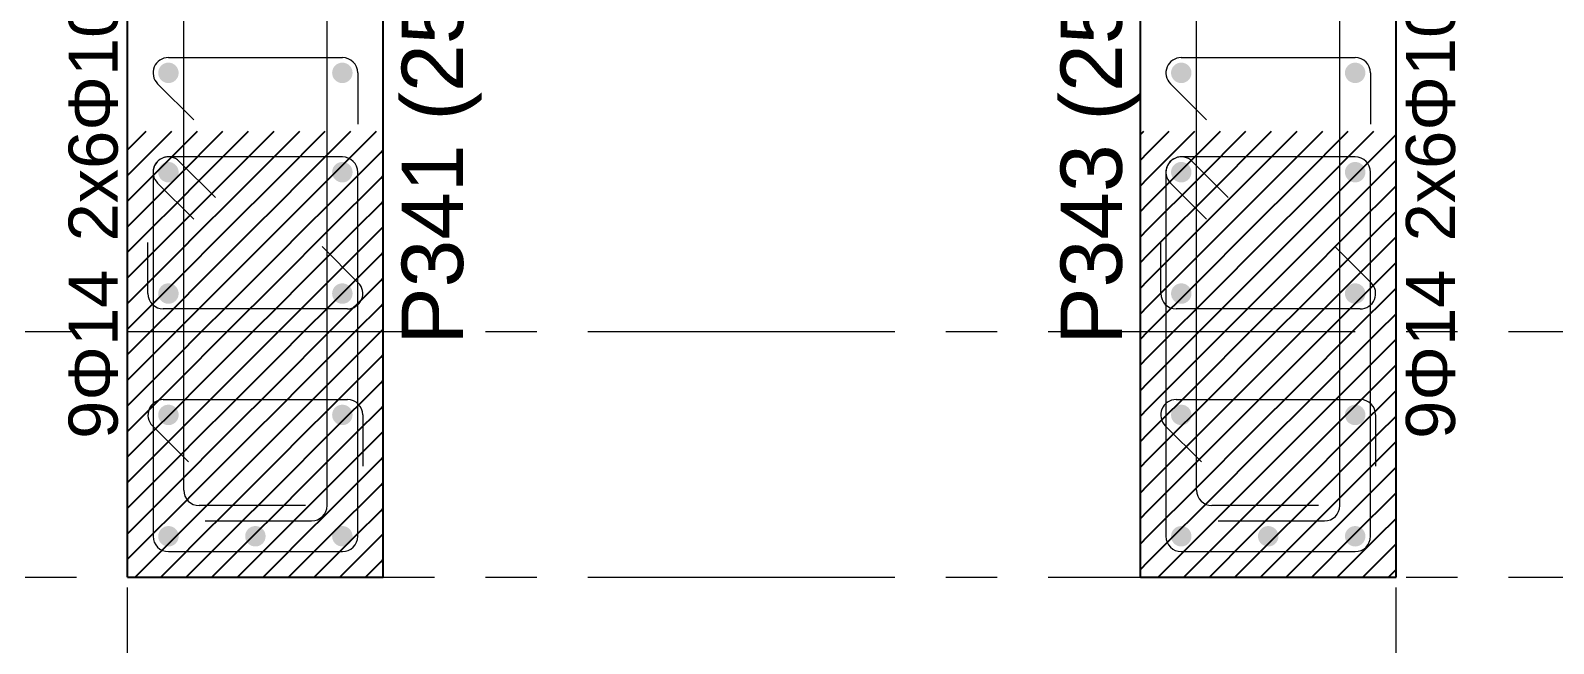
# Model space of a CAD drawing. Header units: millimetres. Extents: x 2232 to 85269, y -3593 to 5869.
# Drawn here: x 34638 to 35010.2, y 4467 to 4616.7 of the extents above; entities that cross this region are included whole.
import ezdxf

# ---------------------------------------------------------------- set-up
doc = ezdxf.new("R2010")
doc.units = ezdxf.units.MM
doc.linetypes.add('CENTER2', pattern=[112.5, 75, -12.5, 12.5, -12.5])
doc.linetypes.add('DASHDOT2', pattern=[12.7, 6.35, -3.175, 0, -3.175])
doc.layers.add('aks', color=251, linetype='DASHDOT2', lineweight=35)
for name, color, linetype in [('Donatı Yazısı', 7, 'Continuous'), ('Donatı Çizgisi', 7, 'Continuous'), ('Kolon', 7, 'Continuous')]:
    doc.layers.add(name, color=color, linetype=linetype)
doc.styles.add('arial_1_18', font='arial.ttf', dxfattribs={"height": 0.2})

# ---------------------------------------------------------------- blocks, each defined once
blk = doc.blocks.new('IDE999Entity7000')
at = {"layer": 'aks', "color": 250, "linetype": 'CENTER2', "lineweight": 5}
blk.add_lwpolyline([(26135.63, 200), (26135.63, 2530)], dxfattribs=at)
blk = doc.blocks.new('IDE999Entity7002')
at = {"layer": 'aks', "color": 250, "linetype": 'CENTER2', "lineweight": 5}
blk.add_lwpolyline([(25825.63, 200), (25825.63, 2530)], dxfattribs=at)
blk = doc.blocks.new('IDE999Entity7028')
at = {"layer": 'aks', "color": 250, "linetype": 'CENTER2', "lineweight": 5}
blk.add_lwpolyline([(24025.63, 1575), (27285.63, 1575)], dxfattribs=at)
blk = doc.blocks.new('IDE999Entity7030')
at = {"layer": 'aks', "color": 250, "linetype": 'CENTER2', "lineweight": 5}
blk.add_lwpolyline([(24025.63, 1515), (27285.63, 1515)], dxfattribs=at)

msp = doc.modelspace()

# ---------------------------------------------------------------- hatches: boundary and pattern name
at = {"layer": 'Donatı Çizgisi', "linetype": 'Continuous', "lineweight": 5}
h = msp.add_hatch(color=5, dxfattribs=at)
edge = h.paths.add_edge_path(flags=0)
edge.add_arc((34671.73, 4606.39), 2.5, 0, 360)
h = msp.add_hatch(color=5, dxfattribs=at)
edge = h.paths.add_edge_path(flags=0)
edge.add_arc((34714.23, 4606.39), 2.5, 0, 360)
h = msp.add_hatch(color=5, dxfattribs=at)
edge = h.paths.add_edge_path(flags=0)
edge.add_arc((34919.23, 4606.39), 2.5, 0, 360)
h = msp.add_hatch(color=5, dxfattribs=at)
edge = h.paths.add_edge_path(flags=0)
edge.add_arc((34961.73, 4606.39), 2.5, 0, 360)
h = msp.add_hatch(color=5, dxfattribs=at)
edge = h.paths.add_edge_path(flags=0)
edge.add_arc((34671.73, 4582.12), 2.5, 0, 360)
h = msp.add_hatch(color=5, dxfattribs=at)
edge = h.paths.add_edge_path(flags=0)
edge.add_arc((34714.23, 4582.12), 2.5, 0, 360)
h = msp.add_hatch(color=5, dxfattribs=at)
edge = h.paths.add_edge_path(flags=0)
edge.add_arc((34919.23, 4582.12), 2.5, 0, 360)
h = msp.add_hatch(color=5, dxfattribs=at)
edge = h.paths.add_edge_path(flags=0)
edge.add_arc((34961.73, 4582.12), 2.5, 0, 360)
h = msp.add_hatch(color=5, dxfattribs=at)
edge = h.paths.add_edge_path(flags=0)
edge.add_arc((34671.73, 4552.47), 2.5, 0, 360)
h = msp.add_hatch(color=5, dxfattribs=at)
edge = h.paths.add_edge_path(flags=0)
edge.add_arc((34714.23, 4552.47), 2.5, 0, 360)
h = msp.add_hatch(color=5, dxfattribs=at)
edge = h.paths.add_edge_path(flags=0)
edge.add_arc((34919.23, 4552.47), 2.5, 0, 360)
h = msp.add_hatch(color=5, dxfattribs=at)
edge = h.paths.add_edge_path(flags=0)
edge.add_arc((34961.73, 4552.47), 2.5, 0, 360)
h = msp.add_hatch(color=5, dxfattribs=at)
edge = h.paths.add_edge_path(flags=0)
edge.add_arc((34671.73, 4522.82), 2.5, 0, 360)
h = msp.add_hatch(color=5, dxfattribs=at)
edge = h.paths.add_edge_path(flags=0)
edge.add_arc((34714.23, 4522.82), 2.5, 0, 360)
h = msp.add_hatch(color=5, dxfattribs=at)
edge = h.paths.add_edge_path(flags=0)
edge.add_arc((34919.23, 4522.82), 2.5, 0, 360)
h = msp.add_hatch(color=5, dxfattribs=at)
edge = h.paths.add_edge_path(flags=0)
edge.add_arc((34961.73, 4522.82), 2.5, 0, 360)
h = msp.add_hatch(color=5, dxfattribs=at)
edge = h.paths.add_edge_path(flags=0)
edge.add_arc((34671.73, 4493.17), 2.5, 0, 360)
h = msp.add_hatch(color=5, dxfattribs=at)
edge = h.paths.add_edge_path(flags=0)
edge.add_arc((34692.98, 4493.17), 2.5, 0, 360)
h = msp.add_hatch(color=5, dxfattribs=at)
edge = h.paths.add_edge_path(flags=0)
edge.add_arc((34714.23, 4493.17), 2.5, 0, 360)
h = msp.add_hatch(color=5, dxfattribs=at)
edge = h.paths.add_edge_path(flags=0)
edge.add_arc((34919.23, 4493.17), 2.5, 0, 360)
h = msp.add_hatch(color=5, dxfattribs=at)
edge = h.paths.add_edge_path(flags=0)
edge.add_arc((34940.48, 4493.17), 2.5, 0, 360)
h = msp.add_hatch(color=5, dxfattribs=at)
edge = h.paths.add_edge_path(flags=0)
edge.add_arc((34961.73, 4493.17), 2.5, 0, 360)

# ---------------------------------------------------------------- linework, layer by layer
at = {"layer": 'Donatı Çizgisi', "color": 1, "linetype": 'Continuous', "lineweight": 5}
for points in [[(34675.48, 4504.42), (34675.48, 4716.92)], [(34922.98, 4504.42), (34922.98, 4716.92)], [(34710.48, 4500.67), (34710.48, 4713.17)], [(34957.98, 4500.67), (34957.98, 4713.17)], [(34671.73, 4610.14), (34714.23, 4610.14)], [(34919.23, 4610.14), (34961.73, 4610.14)], [(34717.98, 4606.39), (34717.98, 4593.89)], [(34965.48, 4606.39), (34965.48, 4593.89)], [(34677.92, 4594.9), (34669.08, 4603.74)], [(34925.42, 4594.9), (34916.58, 4603.74)], [(34666.73, 4552.47), (34666.73, 4564.97)], [(34709.29, 4563.96), (34718.13, 4555.12)], [(34914.23, 4552.47), (34914.23, 4564.97)], [(34956.79, 4563.96), (34965.63, 4555.12)], [(34715.48, 4548.72), (34670.48, 4548.72)], [(34962.98, 4548.72), (34917.98, 4548.72)], [(34670.48, 4526.57), (34715.48, 4526.57)], [(34917.98, 4526.57), (34962.98, 4526.57)], [(34719.23, 4522.82), (34719.23, 4510.32)], [(34966.73, 4522.82), (34966.73, 4510.32)], [(34676.67, 4511.33), (34667.83, 4520.17)], [(34924.17, 4511.33), (34915.33, 4520.17)], [(34705.23, 4500.67), (34679.23, 4500.67)], [(34952.73, 4500.67), (34926.73, 4500.67)], [(34680.73, 4496.92), (34706.73, 4496.92)], [(34928.23, 4496.92), (34954.23, 4496.92)]]:
    msp.add_lwpolyline(points, dxfattribs=at)
at = {"layer": 'Donatı Çizgisi', "color": 5, "linetype": 'Continuous', "lineweight": 5}
for points in [[(34714.23, 4585.87), (34671.73, 4585.87)], [(34961.73, 4585.87), (34919.23, 4585.87)], [(34667.98, 4582.12), (34667.98, 4493.17)], [(34683.22, 4575.93), (34674.38, 4584.77)], [(34717.98, 4493.17), (34717.98, 4582.12)], [(34915.48, 4582.12), (34915.48, 4493.17)], [(34930.72, 4575.93), (34921.88, 4584.77)], [(34965.48, 4493.17), (34965.48, 4582.12)], [(34669.08, 4579.47), (34677.92, 4570.63)], [(34916.58, 4579.47), (34925.42, 4570.63)], [(34671.73, 4489.42), (34714.23, 4489.42)], [(34919.23, 4489.42), (34961.73, 4489.42)]]:
    msp.add_lwpolyline(points, dxfattribs=at)
at = {"layer": 'Donatı Çizgisi', "color": 1, "linetype": 'Continuous', "lineweight": 5}
for centre, start, end in [((34671.73, 4606.39), 90, 225), ((34714.23, 4606.39), 0, 90), ((34919.23, 4606.39), 90, 225), ((34961.73, 4606.39), 0, 90), ((34670.48, 4552.47), 180, 270), ((34715.48, 4552.47), 270, 45), ((34917.98, 4552.47), 180, 270), ((34962.98, 4552.47), 270, 45), ((34670.48, 4522.82), 90, 225), ((34715.48, 4522.82), 0, 90), ((34917.98, 4522.82), 90, 225), ((34962.98, 4522.82), 0, 90), ((34679.23, 4504.42), 180, 270), ((34926.73, 4504.42), 180, 270), ((34706.73, 4500.67), 270, 0), ((34954.23, 4500.67), 270, 0)]:
    msp.add_arc(centre, 3.75, start, end, dxfattribs=at)
at = {"layer": 'Donatı Çizgisi', "color": 5, "linetype": 'Continuous', "lineweight": 5}
for centre, start, end in [((34671.73, 4582.12), 45, 180), ((34671.73, 4582.12), 90, 225), ((34714.23, 4582.12), 0, 90), ((34919.23, 4582.12), 45, 180), ((34919.23, 4582.12), 90, 225), ((34961.73, 4582.12), 0, 90), ((34671.73, 4493.17), 180, 270), ((34714.23, 4493.17), 270, 0), ((34919.23, 4493.17), 180, 270), ((34961.73, 4493.17), 270, 0)]:
    msp.add_arc(centre, 3.75, start, end, dxfattribs=at)
at = {"layer": 'Kolon', "color": 33, "linetype": 'Continuous', "lineweight": -3}
for points in [[(34661.73, 4483.17), (34661.73, 4675.67)], [(34724.23, 4483.17), (34724.23, 4675.67)], [(34909.23, 4483.17), (34909.23, 4675.67)], [(34971.73, 4483.17), (34971.73, 4675.67)], [(34661.73, 4483.17), (34724.23, 4483.17)], [(34909.23, 4483.17), (34971.73, 4483.17)]]:
    msp.add_lwpolyline(points, dxfattribs=at)
at = {"layer": 'Kolon', "color": 251, "linetype": 'Continuous', "lineweight": -3}
for points in [[(34661.73, 4581.3), (34672.55, 4592.12)], [(34661.73, 4587.55), (34666.3, 4592.12)], [(34673.6, 4580.67), (34685.05, 4592.12)], [(34673.6, 4586.92), (34678.8, 4592.12)], [(34686.1, 4580.67), (34697.55, 4592.12)], [(34686.1, 4586.92), (34691.3, 4592.12)], [(34698.6, 4580.67), (34710.05, 4592.12)], [(34698.6, 4586.92), (34703.8, 4592.12)], [(34711.1, 4580.67), (34722.55, 4592.12)], [(34711.1, 4586.92), (34716.3, 4592.12)], [(34909.23, 4591.3), (34910.05, 4592.12)], [(34911.1, 4580.67), (34922.55, 4592.12)], [(34911.1, 4586.92), (34916.3, 4592.12)], [(34923.6, 4580.67), (34935.05, 4592.12)], [(34923.6, 4586.92), (34928.8, 4592.12)], [(34936.1, 4580.67), (34947.55, 4592.12)], [(34936.1, 4586.92), (34941.3, 4592.12)], [(34948.6, 4580.67), (34960.05, 4592.12)], [(34948.6, 4586.92), (34953.8, 4592.12)], [(34961.1, 4586.92), (34966.3, 4592.12)], [(34961.1, 4580.67), (34971.73, 4591.3)], [(34667.35, 4580.67), (34673.6, 4586.92)], [(34679.85, 4580.67), (34686.1, 4586.92)], [(34692.35, 4580.67), (34698.6, 4586.92)], [(34704.85, 4580.67), (34711.1, 4586.92)], [(34717.35, 4580.67), (34723.6, 4586.92)], [(34723.6, 4586.92), (34724.23, 4587.55)], [(34909.23, 4585.05), (34911.1, 4586.92)], [(34917.35, 4580.67), (34923.6, 4586.92)], [(34929.85, 4580.67), (34936.1, 4586.92)], [(34942.35, 4580.67), (34948.6, 4586.92)], [(34954.85, 4580.67), (34961.1, 4586.92)], [(34967.35, 4580.67), (34971.73, 4585.05)], [(34661.73, 4568.8), (34673.6, 4580.67)], [(34661.73, 4575.05), (34667.35, 4580.67)], [(34673.6, 4568.17), (34686.1, 4580.67)], [(34673.6, 4574.42), (34679.85, 4580.67)], [(34686.1, 4568.17), (34698.6, 4580.67)], [(34686.1, 4574.42), (34692.35, 4580.67)], [(34698.6, 4568.17), (34711.1, 4580.67)], [(34698.6, 4574.42), (34704.85, 4580.67)], [(34711.1, 4568.17), (34723.6, 4580.67)], [(34711.1, 4574.42), (34717.35, 4580.67)], [(34723.6, 4580.67), (34724.23, 4581.3)], [(34909.23, 4578.8), (34911.1, 4580.67)], [(34911.1, 4568.17), (34923.6, 4580.67)], [(34911.1, 4574.42), (34917.35, 4580.67)], [(34923.6, 4568.17), (34936.1, 4580.67)], [(34923.6, 4574.42), (34929.85, 4580.67)], [(34936.1, 4568.17), (34948.6, 4580.67)], [(34936.1, 4574.42), (34942.35, 4580.67)], [(34948.6, 4568.17), (34961.1, 4580.67)], [(34948.6, 4574.42), (34954.85, 4580.67)], [(34961.1, 4574.42), (34967.35, 4580.67)], [(34961.1, 4568.17), (34971.73, 4578.8)], [(34667.35, 4568.17), (34673.6, 4574.42)], [(34679.85, 4568.17), (34686.1, 4574.42)], [(34692.35, 4568.17), (34698.6, 4574.42)], [(34704.85, 4568.17), (34711.1, 4574.42)], [(34717.35, 4568.17), (34723.6, 4574.42)], [(34723.6, 4574.42), (34724.23, 4575.05)], [(34909.23, 4572.55), (34911.1, 4574.42)], [(34917.35, 4568.17), (34923.6, 4574.42)], [(34929.85, 4568.17), (34936.1, 4574.42)], [(34942.35, 4568.17), (34948.6, 4574.42)], [(34954.85, 4568.17), (34961.1, 4574.42)], [(34967.35, 4568.17), (34971.73, 4572.55)], [(34661.73, 4556.3), (34673.6, 4568.17)], [(34661.73, 4562.55), (34667.35, 4568.17)], [(34673.6, 4555.67), (34686.1, 4568.17)], [(34673.6, 4561.92), (34679.85, 4568.17)], [(34686.1, 4555.67), (34698.6, 4568.17)], [(34686.1, 4561.92), (34692.35, 4568.17)], [(34698.6, 4555.67), (34711.1, 4568.17)], [(34698.6, 4561.92), (34704.85, 4568.17)], [(34711.1, 4555.67), (34723.6, 4568.17)], [(34711.1, 4561.92), (34717.35, 4568.17)], [(34723.6, 4568.17), (34724.23, 4568.8)], [(34909.23, 4566.3), (34911.1, 4568.17)], [(34911.1, 4555.67), (34923.6, 4568.17)], [(34911.1, 4561.92), (34917.35, 4568.17)], [(34923.6, 4555.67), (34936.1, 4568.17)], [(34923.6, 4561.92), (34929.85, 4568.17)], [(34936.1, 4555.67), (34948.6, 4568.17)], [(34936.1, 4561.92), (34942.35, 4568.17)], [(34948.6, 4555.67), (34961.1, 4568.17)], [(34948.6, 4561.92), (34954.85, 4568.17)], [(34961.1, 4561.92), (34967.35, 4568.17)], [(34961.1, 4555.67), (34971.73, 4566.3)], [(34667.35, 4555.67), (34673.6, 4561.92)], [(34679.85, 4555.67), (34686.1, 4561.92)], [(34692.35, 4555.67), (34698.6, 4561.92)], [(34704.85, 4555.67), (34711.1, 4561.92)], [(34717.35, 4555.67), (34723.6, 4561.92)], [(34723.6, 4561.92), (34724.23, 4562.55)], [(34909.23, 4560.05), (34911.1, 4561.92)], [(34917.35, 4555.67), (34923.6, 4561.92)], [(34929.85, 4555.67), (34936.1, 4561.92)], [(34942.35, 4555.67), (34948.6, 4561.92)], [(34954.85, 4555.67), (34961.1, 4561.92)], [(34967.35, 4555.67), (34971.73, 4560.05)], [(34661.73, 4543.8), (34673.6, 4555.67)], [(34661.73, 4550.05), (34667.35, 4555.67)], [(34673.6, 4543.17), (34686.1, 4555.67)], [(34673.6, 4549.42), (34679.85, 4555.67)], [(34686.1, 4543.17), (34698.6, 4555.67)], [(34686.1, 4549.42), (34692.35, 4555.67)], [(34698.6, 4543.17), (34711.1, 4555.67)], [(34698.6, 4549.42), (34704.85, 4555.67)], [(34711.1, 4543.17), (34723.6, 4555.67)], [(34711.1, 4549.42), (34717.35, 4555.67)], [(34723.6, 4555.67), (34724.23, 4556.3)], [(34909.23, 4553.8), (34911.1, 4555.67)], [(34911.1, 4543.17), (34923.6, 4555.67)], [(34911.1, 4549.42), (34917.35, 4555.67)], [(34923.6, 4543.17), (34936.1, 4555.67)], [(34923.6, 4549.42), (34929.85, 4555.67)], [(34936.1, 4543.17), (34948.6, 4555.67)], [(34936.1, 4549.42), (34942.35, 4555.67)], [(34948.6, 4543.17), (34961.1, 4555.67)], [(34948.6, 4549.42), (34954.85, 4555.67)], [(34961.1, 4549.42), (34967.35, 4555.67)], [(34961.1, 4543.17), (34971.73, 4553.8)], [(34667.35, 4543.17), (34673.6, 4549.42)], [(34679.85, 4543.17), (34686.1, 4549.42)], [(34692.35, 4543.17), (34698.6, 4549.42)], [(34704.85, 4543.17), (34711.1, 4549.42)], [(34717.35, 4543.17), (34723.6, 4549.42)], [(34723.6, 4549.42), (34724.23, 4550.05)], [(34909.23, 4547.55), (34911.1, 4549.42)], [(34917.35, 4543.17), (34923.6, 4549.42)], [(34929.85, 4543.17), (34936.1, 4549.42)], [(34942.35, 4543.17), (34948.6, 4549.42)], [(34954.85, 4543.17), (34961.1, 4549.42)], [(34967.35, 4543.17), (34971.73, 4547.55)], [(34661.73, 4531.3), (34673.6, 4543.17)], [(34661.73, 4537.55), (34667.35, 4543.17)], [(34673.6, 4530.67), (34686.1, 4543.17)], [(34673.6, 4536.92), (34679.85, 4543.17)], [(34686.1, 4530.67), (34698.6, 4543.17)], [(34686.1, 4536.92), (34692.35, 4543.17)], [(34698.6, 4530.67), (34711.1, 4543.17)], [(34698.6, 4536.92), (34704.85, 4543.17)], [(34711.1, 4530.67), (34723.6, 4543.17)], [(34711.1, 4536.92), (34717.35, 4543.17)], [(34723.6, 4543.17), (34724.23, 4543.8)], [(34909.23, 4541.3), (34911.1, 4543.17)], [(34911.1, 4530.67), (34923.6, 4543.17)], [(34911.1, 4536.92), (34917.35, 4543.17)], [(34923.6, 4530.67), (34936.1, 4543.17)], [(34923.6, 4536.92), (34929.85, 4543.17)], [(34936.1, 4530.67), (34948.6, 4543.17)], [(34936.1, 4536.92), (34942.35, 4543.17)], [(34948.6, 4530.67), (34961.1, 4543.17)], [(34948.6, 4536.92), (34954.85, 4543.17)], [(34961.1, 4536.92), (34967.35, 4543.17)], [(34961.1, 4530.67), (34971.73, 4541.3)], [(34723.6, 4536.92), (34724.23, 4537.55)], [(34667.35, 4530.67), (34673.6, 4536.92)], [(34679.85, 4530.67), (34686.1, 4536.92)], [(34692.35, 4530.67), (34698.6, 4536.92)], [(34704.85, 4530.67), (34711.1, 4536.92)], [(34717.35, 4530.67), (34723.6, 4536.92)], [(34909.23, 4535.05), (34911.1, 4536.92)], [(34917.35, 4530.67), (34923.6, 4536.92)], [(34929.85, 4530.67), (34936.1, 4536.92)], [(34942.35, 4530.67), (34948.6, 4536.92)], [(34954.85, 4530.67), (34961.1, 4536.92)], [(34967.35, 4530.67), (34971.73, 4535.05)], [(34661.73, 4518.8), (34673.6, 4530.67)], [(34661.73, 4525.05), (34667.35, 4530.67)], [(34673.6, 4518.17), (34686.1, 4530.67)], [(34673.6, 4524.42), (34679.85, 4530.67)], [(34686.1, 4518.17), (34698.6, 4530.67)], [(34686.1, 4524.42), (34692.35, 4530.67)], [(34698.6, 4518.17), (34711.1, 4530.67)], [(34698.6, 4524.42), (34704.85, 4530.67)], [(34711.1, 4518.17), (34723.6, 4530.67)], [(34711.1, 4524.42), (34717.35, 4530.67)], [(34723.6, 4530.67), (34724.23, 4531.3)], [(34909.23, 4528.8), (34911.1, 4530.67)], [(34911.1, 4518.17), (34923.6, 4530.67)], [(34911.1, 4524.42), (34917.35, 4530.67)], [(34923.6, 4518.17), (34936.1, 4530.67)], [(34923.6, 4524.42), (34929.85, 4530.67)], [(34936.1, 4518.17), (34948.6, 4530.67)], [(34936.1, 4524.42), (34942.35, 4530.67)], [(34948.6, 4518.17), (34961.1, 4530.67)], [(34948.6, 4524.42), (34954.85, 4530.67)], [(34961.1, 4524.42), (34967.35, 4530.67)], [(34961.1, 4518.17), (34971.73, 4528.8)], [(34667.35, 4518.17), (34673.6, 4524.42)], [(34679.85, 4518.17), (34686.1, 4524.42)], [(34692.35, 4518.17), (34698.6, 4524.42)], [(34704.85, 4518.17), (34711.1, 4524.42)], [(34717.35, 4518.17), (34723.6, 4524.42)], [(34723.6, 4524.42), (34724.23, 4525.05)], [(34909.23, 4522.55), (34911.1, 4524.42)], [(34917.35, 4518.17), (34923.6, 4524.42)], [(34929.85, 4518.17), (34936.1, 4524.42)], [(34942.35, 4518.17), (34948.6, 4524.42)], [(34954.85, 4518.17), (34961.1, 4524.42)], [(34967.35, 4518.17), (34971.73, 4522.55)], [(34723.6, 4518.17), (34724.23, 4518.8)], [(34661.73, 4506.3), (34673.6, 4518.17)], [(34661.73, 4512.55), (34667.35, 4518.17)], [(34673.6, 4505.67), (34686.1, 4518.17)], [(34673.6, 4511.92), (34679.85, 4518.17)], [(34686.1, 4505.67), (34698.6, 4518.17)], [(34686.1, 4511.92), (34692.35, 4518.17)], [(34698.6, 4505.67), (34711.1, 4518.17)], [(34698.6, 4511.92), (34704.85, 4518.17)], [(34711.1, 4505.67), (34723.6, 4518.17)], [(34711.1, 4511.92), (34717.35, 4518.17)], [(34909.23, 4516.3), (34911.1, 4518.17)], [(34911.1, 4505.67), (34923.6, 4518.17)], [(34911.1, 4511.92), (34917.35, 4518.17)], [(34923.6, 4505.67), (34936.1, 4518.17)], [(34923.6, 4511.92), (34929.85, 4518.17)], [(34936.1, 4505.67), (34948.6, 4518.17)], [(34936.1, 4511.92), (34942.35, 4518.17)], [(34948.6, 4505.67), (34961.1, 4518.17)], [(34948.6, 4511.92), (34954.85, 4518.17)], [(34961.1, 4511.92), (34967.35, 4518.17)], [(34961.1, 4505.67), (34971.73, 4516.3)], [(34667.35, 4505.67), (34673.6, 4511.92)], [(34679.85, 4505.67), (34686.1, 4511.92)], [(34692.35, 4505.67), (34698.6, 4511.92)], [(34704.85, 4505.67), (34711.1, 4511.92)], [(34717.35, 4505.67), (34723.6, 4511.92)], [(34723.6, 4511.92), (34724.23, 4512.55)], [(34909.23, 4510.05), (34911.1, 4511.92)], [(34917.35, 4505.67), (34923.6, 4511.92)], [(34929.85, 4505.67), (34936.1, 4511.92)], [(34942.35, 4505.67), (34948.6, 4511.92)], [(34954.85, 4505.67), (34961.1, 4511.92)], [(34967.35, 4505.67), (34971.73, 4510.05)], [(34661.73, 4493.8), (34673.6, 4505.67)], [(34661.73, 4500.05), (34667.35, 4505.67)], [(34673.6, 4493.17), (34686.1, 4505.67)], [(34673.6, 4499.42), (34679.85, 4505.67)], [(34686.1, 4493.17), (34698.6, 4505.67)], [(34686.1, 4499.42), (34692.35, 4505.67)], [(34698.6, 4493.17), (34711.1, 4505.67)], [(34698.6, 4499.42), (34704.85, 4505.67)], [(34711.1, 4493.17), (34723.6, 4505.67)], [(34711.1, 4499.42), (34717.35, 4505.67)], [(34723.6, 4505.67), (34724.23, 4506.3)], [(34909.23, 4503.8), (34911.1, 4505.67)], [(34911.1, 4493.17), (34923.6, 4505.67)], [(34911.1, 4499.42), (34917.35, 4505.67)], [(34923.6, 4493.17), (34936.1, 4505.67)], [(34923.6, 4499.42), (34929.85, 4505.67)], [(34936.1, 4493.17), (34948.6, 4505.67)], [(34936.1, 4499.42), (34942.35, 4505.67)], [(34948.6, 4493.17), (34961.1, 4505.67)], [(34948.6, 4499.42), (34954.85, 4505.67)], [(34961.1, 4499.42), (34967.35, 4505.67)], [(34961.1, 4493.17), (34971.73, 4503.8)], [(34723.6, 4499.42), (34724.23, 4500.05)], [(34667.35, 4493.17), (34673.6, 4499.42)], [(34679.85, 4493.17), (34686.1, 4499.42)], [(34692.35, 4493.17), (34698.6, 4499.42)], [(34704.85, 4493.17), (34711.1, 4499.42)], [(34717.35, 4493.17), (34723.6, 4499.42)], [(34909.23, 4497.55), (34911.1, 4499.42)], [(34917.35, 4493.17), (34923.6, 4499.42)], [(34929.85, 4493.17), (34936.1, 4499.42)], [(34942.35, 4493.17), (34948.6, 4499.42)], [(34954.85, 4493.17), (34961.1, 4499.42)], [(34967.35, 4493.17), (34971.73, 4497.55)], [(34661.73, 4487.55), (34667.35, 4493.17)], [(34663.6, 4483.17), (34673.6, 4493.17)], [(34673.6, 4486.92), (34679.85, 4493.17)], [(34676.1, 4483.17), (34686.1, 4493.17)], [(34686.1, 4486.92), (34692.35, 4493.17)], [(34688.6, 4483.17), (34698.6, 4493.17)], [(34698.6, 4486.92), (34704.85, 4493.17)], [(34701.1, 4483.17), (34711.1, 4493.17)], [(34711.1, 4486.92), (34717.35, 4493.17)], [(34713.6, 4483.17), (34723.6, 4493.17)], [(34723.6, 4493.17), (34724.23, 4493.8)], [(34909.23, 4491.3), (34911.1, 4493.17)], [(34911.1, 4486.92), (34917.35, 4493.17)], [(34913.6, 4483.17), (34923.6, 4493.17)], [(34923.6, 4486.92), (34929.85, 4493.17)], [(34926.1, 4483.17), (34936.1, 4493.17)], [(34936.1, 4486.92), (34942.35, 4493.17)], [(34938.6, 4483.17), (34948.6, 4493.17)], [(34948.6, 4486.92), (34954.85, 4493.17)], [(34951.1, 4483.17), (34961.1, 4493.17)], [(34961.1, 4486.92), (34967.35, 4493.17)], [(34963.6, 4483.17), (34971.73, 4491.3)], [(34669.85, 4483.17), (34673.6, 4486.92)], [(34682.35, 4483.17), (34686.1, 4486.92)], [(34694.85, 4483.17), (34698.6, 4486.92)], [(34707.35, 4483.17), (34711.1, 4486.92)], [(34719.85, 4483.17), (34723.6, 4486.92)], [(34723.6, 4486.92), (34724.23, 4487.55)], [(34909.23, 4485.05), (34911.1, 4486.92)], [(34919.85, 4483.17), (34923.6, 4486.92)], [(34932.35, 4483.17), (34936.1, 4486.92)], [(34944.85, 4483.17), (34948.6, 4486.92)], [(34957.35, 4483.17), (34961.1, 4486.92)], [(34969.85, 4483.17), (34971.73, 4485.05)]]:
    msp.add_lwpolyline(points, dxfattribs=at)

# ---------------------------------------------------------------- block references
at = {"layer": 'aks'}
for name in ['IDE999Entity7002', 'IDE999Entity7000', 'IDE999Entity7028', 'IDE999Entity7030']:
    msp.add_blockref(name, (8836.1, 2968.17), dxfattribs=at)

# ---------------------------------------------------------------- texts
at = {"layer": 'Donatı Yazısı', "color": 1, "linetype": 'Continuous', "lineweight": 5, "style": 'arial_1_18'}
for s, p in [('2x6Φ10/25', (34659.33, 4565.22)), ('2x6Φ10/25', (34986.13, 4565.22)), ('9Φ14', (34659.33, 4516.97)), ('9Φ14', (34986.13, 4516.97))]:
    msp.add_text(s, height=12, rotation=90, dxfattribs=at).set_placement(p)
at = {"layer": 'Kolon', "color": 1, "linetype": 'Continuous', "lineweight": 5, "style": 'arial_1_18'}
for s, p in [('P341 (25/255)', (34743.73, 4539.99)), ('P343 (25/255)', (34904.73, 4539.99))]:
    msp.add_text(s, height=15, rotation=90, dxfattribs=at).set_placement(p)

doc.saveas('drawing.dxf')
